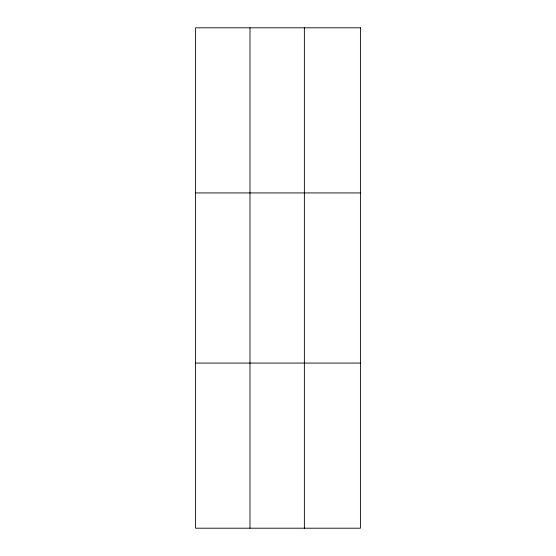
<?xml version="1.0" encoding="UTF-8"?>
<svg xmlns="http://www.w3.org/2000/svg" width="556" height="556" viewBox="0 0 556 556"><rect width="100%" height="100%" fill="white"/><g stroke="black" fill="none" stroke-linecap="round" stroke-linejoin="round"><path stroke-width="0.83" d="M249.985 528.2L249.985 27.8M304.368 528.2L304.368 27.8M195.594 192.932L360.406 192.932M195.594 363.068L360.406 363.068M360.406 27.8L195.594 27.8L195.594 528.2L360.406 528.2L360.406 27.8"/></g></svg>
